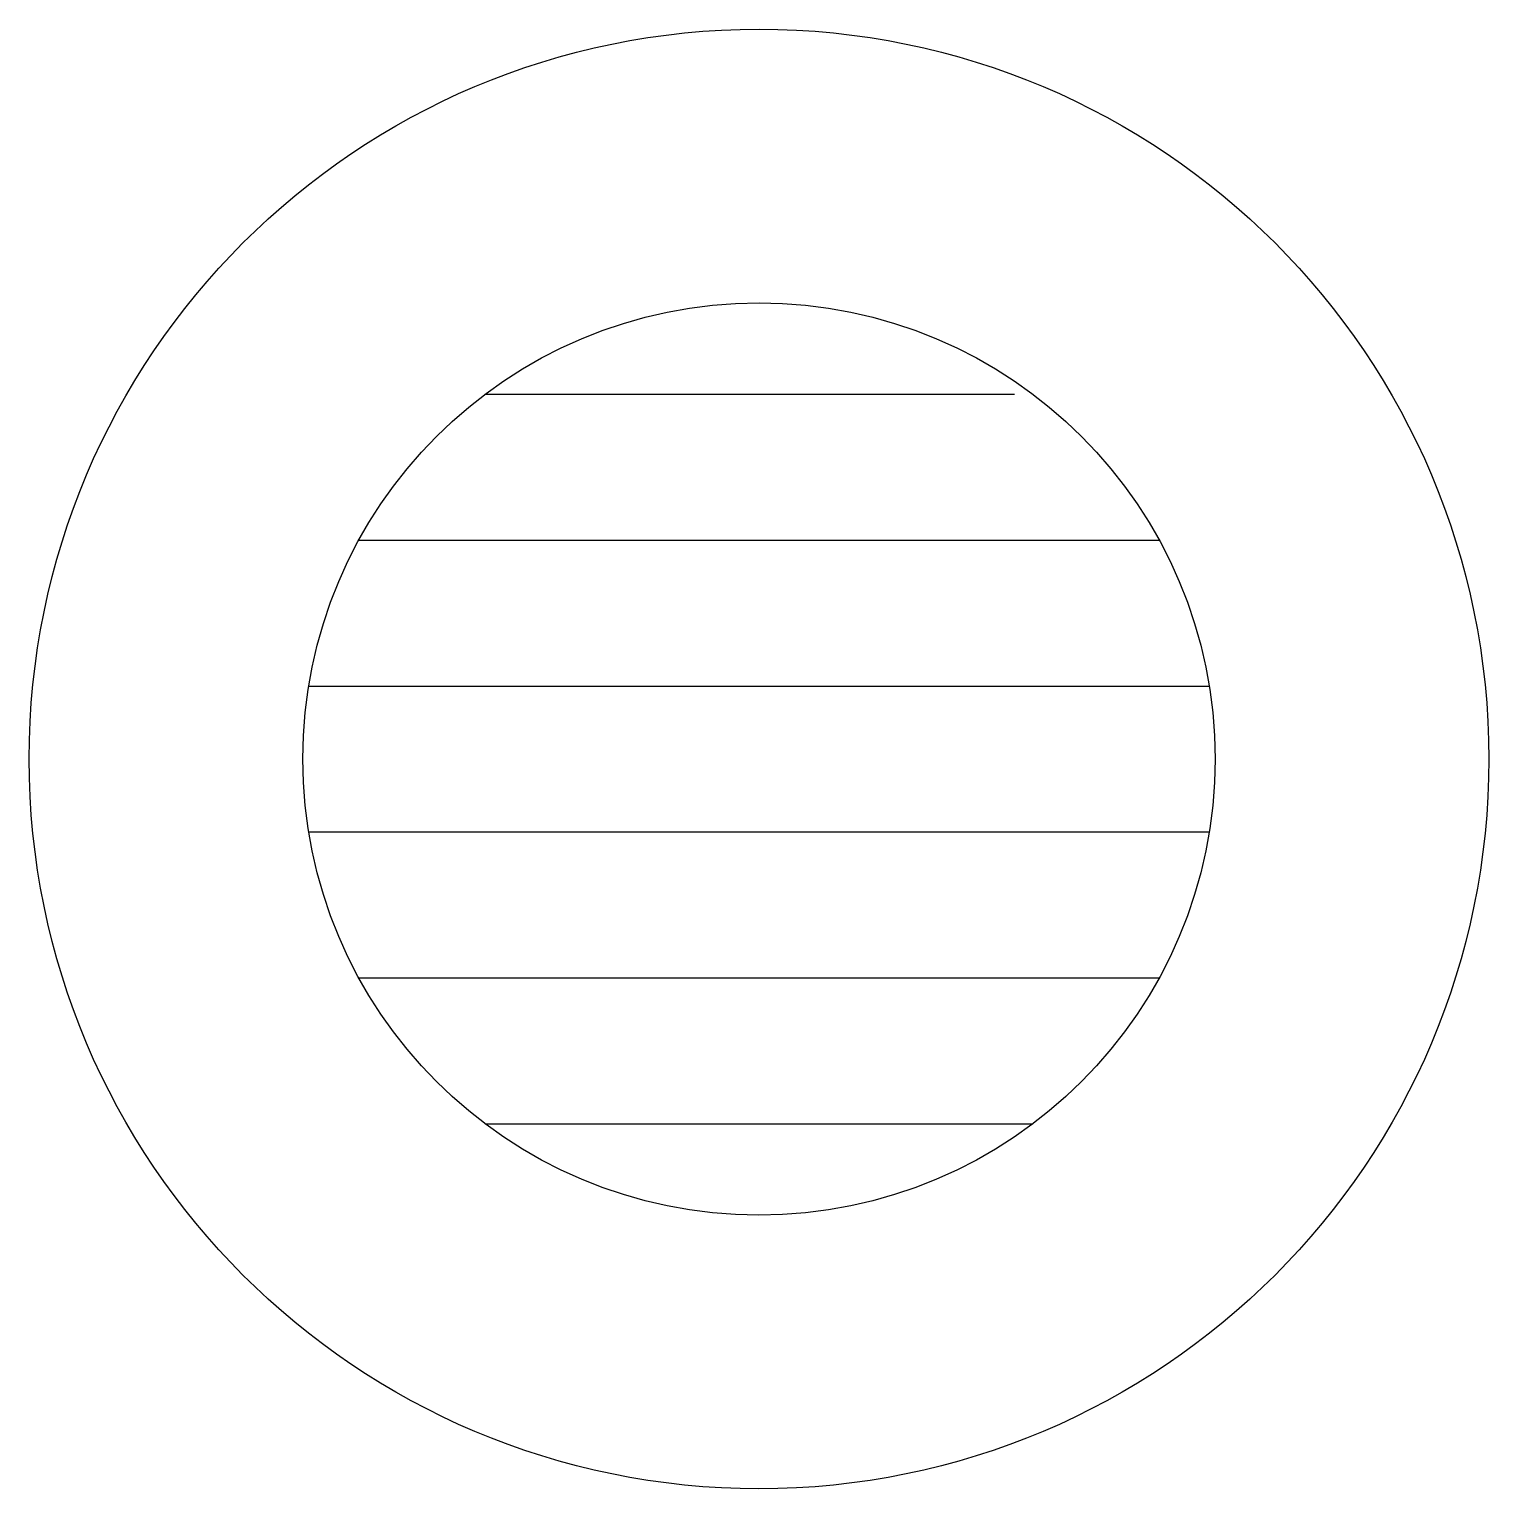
# Model space of a CAD drawing. Header units: feet. Extents: x -0.12 to 0.12, y -0.12 to 0.12.
import ezdxf

# ---------------------------------------------------------------- set-up
doc = ezdxf.new("R2010")
doc.units = ezdxf.units.FT
doc.header["$MEASUREMENT"] = 0

msp = doc.modelspace()

# ---------------------------------------------------------------- linework, layer by layer
for p, q in [((-0.045, 0.06), (0.042, 0.06)), ((-0.0658, 0.036), (0.0658, 0.036)), ((-0.07403, 0.012), (0.07403, 0.012)), ((-0.07403, -0.012), (0.07403, -0.012)), ((-0.0658, -0.036), (0.0658, -0.036)), ((-0.045, -0.06), (0.045, -0.06))]:
    msp.add_line(p, q)
for radius in [0.12, 0.075]:
    msp.add_circle((0, 0), radius)

doc.saveas('drawing.dxf')
